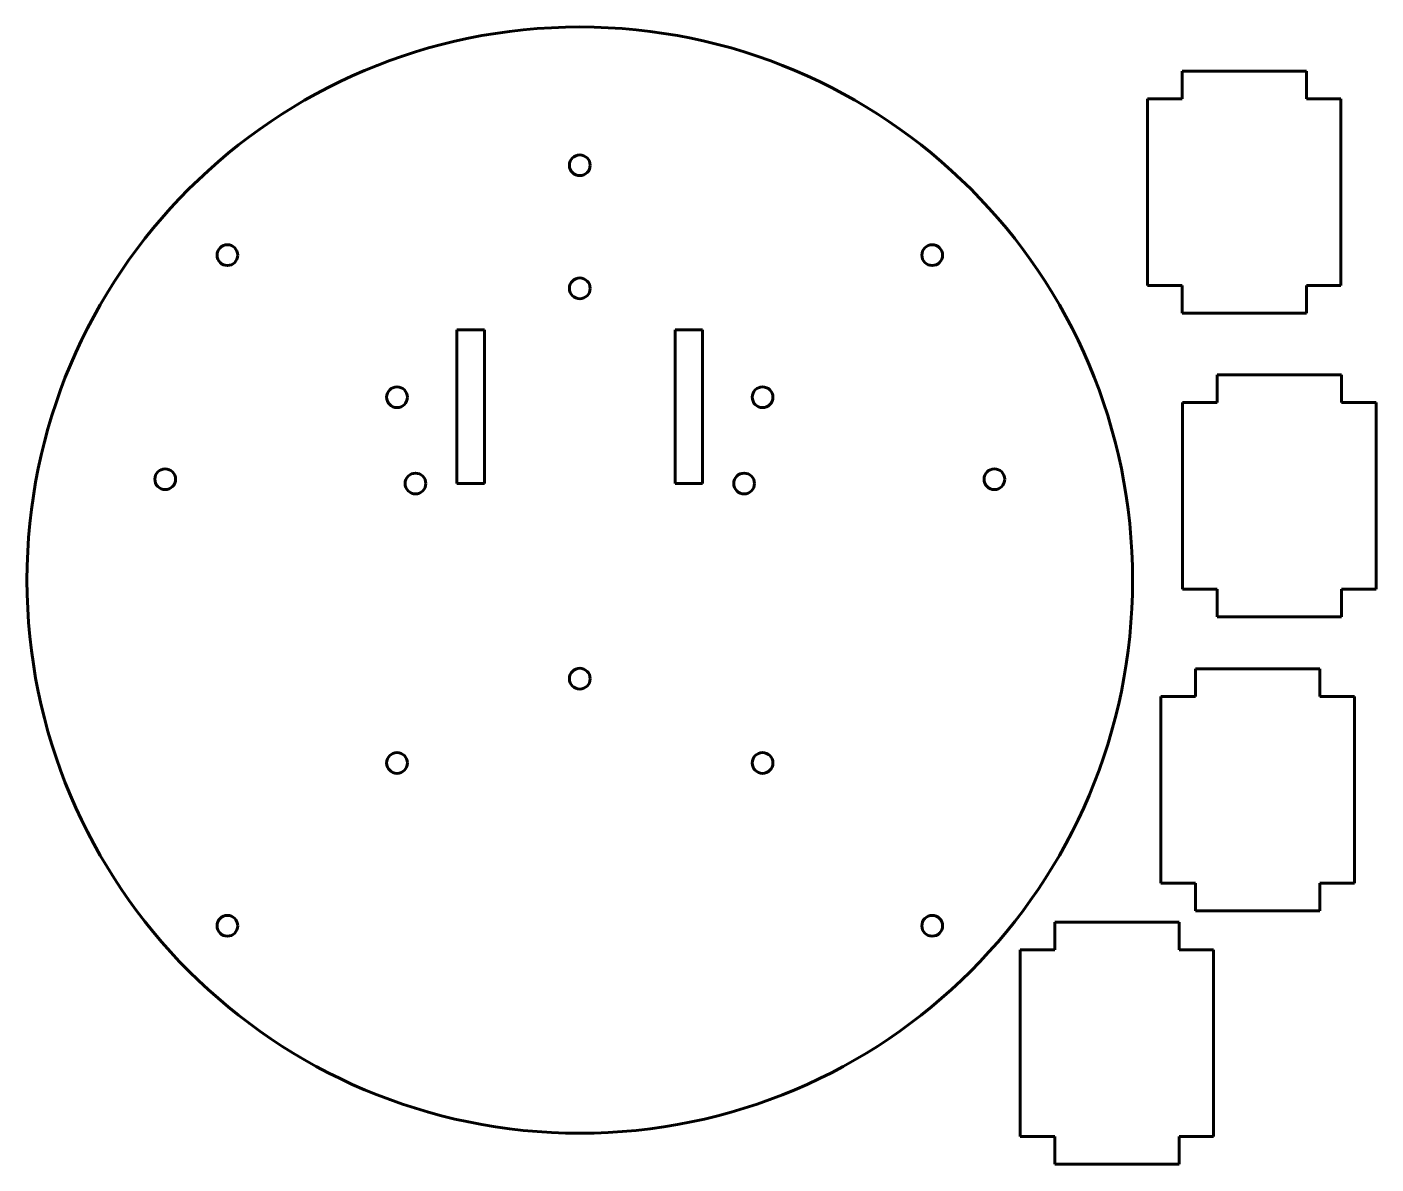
# Model space of a CAD drawing. Header units: millimetres. Extents: x -80 to 115, y -84 to 80.
import ezdxf

# ---------------------------------------------------------------- set-up
doc = ezdxf.new("R2010")
doc.units = ezdxf.units.MM
doc.linetypes.add('K5LT_BASIC', pattern=[0])

msp = doc.modelspace()

# ---------------------------------------------------------------- linework, layer by layer
at = {"color": 143, "linetype": 'K5LT_BASIC', "lineweight": 60}
for p, q in [((87.15, 73.62), (87.15, 69.62)), ((105.15, 73.62), (87.15, 73.62)), ((105.15, 69.62), (105.15, 73.62)), ((82.15, 69.62), (82.15, 42.62)), ((87.15, 69.62), (82.15, 69.62)), ((110.15, 69.62), (105.15, 69.62)), ((110.15, 42.62), (110.15, 69.62)), ((82.15, 42.62), (87.15, 42.62)), ((87.15, 42.62), (87.15, 38.62)), ((105.15, 42.62), (110.15, 42.62)), ((105.15, 38.62), (105.15, 42.62)), ((87.15, 38.62), (105.15, 38.62)), ((-17.78, 36.2), (-13.78, 36.2)), ((-17.78, 13.97), (-17.78, 36.2)), ((-13.78, 36.2), (-13.78, 13.97)), ((13.78, 36.2), (17.78, 36.2)), ((13.78, 13.97), (13.78, 36.2)), ((17.78, 36.2), (17.78, 13.97)), ((92.23, 29.71), (92.23, 25.71)), ((110.23, 29.71), (92.23, 29.71)), ((110.23, 25.71), (110.23, 29.71)), ((87.23, 25.71), (87.23, -1.29)), ((92.23, 25.71), (87.23, 25.71)), ((115.23, 25.71), (110.23, 25.71)), ((115.23, -1.29), (115.23, 25.71)), ((-13.78, 13.97), (-17.78, 13.97)), ((17.78, 13.97), (13.78, 13.97)), ((87.23, -1.29), (92.23, -1.29)), ((92.23, -1.29), (92.23, -5.29)), ((110.23, -1.29), (115.23, -1.29)), ((110.23, -5.29), (110.23, -1.29)), ((92.23, -5.29), (110.23, -5.29)), ((89.1, -12.83), (89.1, -16.83)), ((107.1, -12.83), (89.1, -12.83)), ((107.1, -16.83), (107.1, -12.83)), ((84.1, -16.83), (84.1, -43.83)), ((89.1, -16.83), (84.1, -16.83)), ((112.1, -16.83), (107.1, -16.83)), ((112.1, -43.83), (112.1, -16.83)), ((84.1, -43.83), (89.1, -43.83)), ((89.1, -43.83), (89.1, -47.83)), ((107.1, -43.83), (112.1, -43.83)), ((107.1, -47.83), (107.1, -43.83)), ((89.1, -47.83), (107.1, -47.83)), ((68.73, -49.46), (68.73, -53.46)), ((86.73, -49.46), (68.73, -49.46)), ((86.73, -53.46), (86.73, -49.46)), ((63.73, -53.46), (63.73, -80.46)), ((68.73, -53.46), (63.73, -53.46)), ((91.73, -53.46), (86.73, -53.46)), ((91.73, -80.46), (91.73, -53.46)), ((63.73, -80.46), (68.73, -80.46)), ((68.73, -80.46), (68.73, -84.46)), ((86.73, -80.46), (91.73, -80.46)), ((86.73, -84.46), (86.73, -80.46)), ((68.73, -84.46), (86.73, -84.46))]:
    msp.add_line(p, q, dxfattribs=at)
for centre, radius in [((0, 0), 80), ((0, 60), 1.5), ((-51, 47), 1.5), ((51, 47), 1.5), ((0, 42.2), 1.5), ((-26.45, 26.45), 1.5), ((26.45, 26.45), 1.5), ((-60, 14.59), 1.5), ((60, 14.59), 1.5), ((-23.78, 13.97), 1.5), ((23.78, 13.97), 1.5), ((0, -14.26), 1.5), ((-26.45, -26.45), 1.5), ((26.45, -26.45), 1.5), ((-51, -50), 1.5), ((51, -50), 1.5)]:
    msp.add_circle(centre, radius, dxfattribs=at)

doc.saveas('drawing.dxf')
